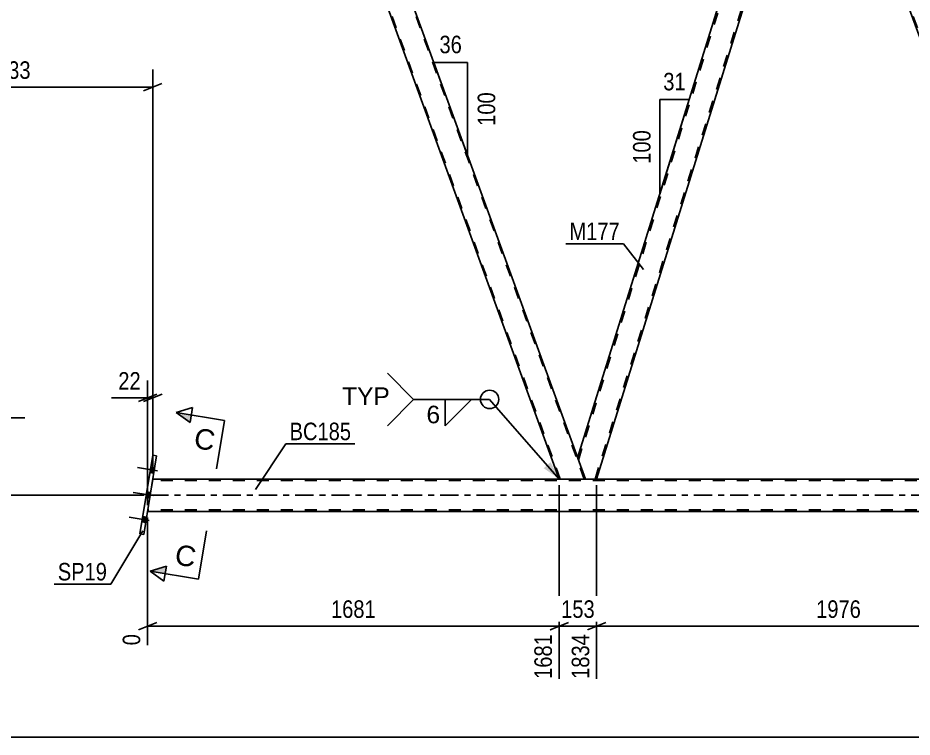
# Model space of a CAD drawing. Header units: millimetres. Extents: x -74 to 767, y -429 to 165.
# Drawn here: x 25.2 to 171.2, y -165.4 to -47.9 of the extents above; entities that cross this region are included whole.
import ezdxf

# ---------------------------------------------------------------- set-up
doc = ezdxf.new("R2010")
doc.units = ezdxf.units.MM
doc.linetypes.add('DXK_LINE_DOT2', pattern=[3.9198, 1.9599, -1.9599])
doc.linetypes.add('DXK_LINE_DOT3', pattern=[5.9187, 2.979, -0.9799, 0.9799, -0.9799])
doc.styles.add('Arial', font='ARIAL.TTF', dxfattribs={"height": 0.2})
doc.styles.add('Arial Narrow', font='ARIALN.TTF', dxfattribs={"height": 0.2})

# ---------------------------------------------------------------- blocks, each defined once
blk = doc.blocks.new('Part-814185593-3914 - 3674')
at = {"color": 7, "linetype": 'DXK_LINE_DOT2'}
for p, q in [((46.36, -128.5), (47.22, -123.22)), ((650.21, -123.46), (47.18, -123.46)), ((650.21, -128.26), (46.4, -128.26))]:
    blk.add_line(p, q, dxfattribs=at)
at = {"color": 2, "linetype": 'Continuous'}
for p, q in [((194.27, -123.22), (47.22, -123.22)), ((194.27, -128.5), (46.36, -128.5))]:
    blk.add_line(p, q, dxfattribs=at)
at = {"color": 7, "linetype": 'DXK_LINE_DOT3'}
blk.add_line((46.79, -125.86), (650.21, -125.86), dxfattribs=at)
blk = doc.blocks.new('Part-814185593-3823 - 3674')
at = {"color": 7, "linetype": 'DXK_LINE_DOT2'}
for p, q in [((69.48, -2), (69.5, -2)), ((73.53, -2), (69.48, -2)), ((69.48, -2), (69.62, -2.4)), ((113.77, -123.22), (69.65, -2)), ((117.69, -123.22), (73.57, -2)), ((117.86, -123.22), (116.61, -119.8)), ((117.86, -123.22), (113.6, -123.22))]:
    blk.add_line(p, q, dxfattribs=at)
at = {"color": 2, "linetype": 'Continuous'}
for p, q in [((113.6, -123.22), (69.62, -2.4)), ((73.53, -2), (73.49, -2)), ((73.74, -2), (73.53, -2)), ((116.61, -119.8), (73.74, -2))]:
    blk.add_line(p, q, dxfattribs=at)
blk = doc.blocks.new('Part-814185593-3859 - 3674')
at = {"color": 2, "linetype": 'Continuous'}
for p, q in [((47.21, -119.34), (45.11, -132.17)), ((45.74, -132.27), (47.84, -119.45)), ((47.84, -119.45), (47.21, -119.34)), ((45.74, -132.27), (45.11, -132.17))]:
    blk.add_line(p, q, dxfattribs=at)
blk = doc.blocks.new('Part-814185593-3896 - 3674')
at = {"color": 7, "linetype": 'DXK_LINE_DOT3'}
blk.add_line((204.28, -132.62), (153.32, 7.4), dxfattribs=at)
at = {"color": 2, "linetype": 'Continuous'}
for p, q in [((158.87, -2), (154.61, -2)), ((201.24, -118.4), (158.87, -2)), ((196.98, -118.4), (156.14, -6.2))]:
    blk.add_line(p, q, dxfattribs=at)
at = {"color": 7, "linetype": 'DXK_LINE_DOT2'}
for p, q in [((154.61, -2), (156.14, -6.2)), ((198.9, -123.22), (154.78, -2)), ((202.82, -123.22), (158.7, -2)), ((198.73, -123.22), (196.98, -118.4)), ((202.99, -123.22), (201.24, -118.4)), ((202.99, -123.22), (198.73, -123.22))]:
    blk.add_line(p, q, dxfattribs=at)
blk = doc.blocks.new('Part-814185593-3901 - 3674')
at = {"color": 2, "linetype": 'Continuous'}
for p, q in [((116.59, -119.75), (153.3, -2)), ((154.61, -2), (153.3, -2)), ((156.14, -6.2), (154.61, -2)), ((119.7, -123.22), (156.16, -6.25)), ((117.86, -123.22), (116.61, -119.8))]:
    blk.add_line(p, q, dxfattribs=at)
at = {"color": 7, "linetype": 'DXK_LINE_DOT2'}
for p, q in [((116.73, -120.12), (153.55, -2)), ((119.45, -123.22), (156.02, -5.88)), ((156.16, -6.25), (156.14, -6.2)), ((156.16, -6.25), (156.14, -6.2)), ((116.61, -119.8), (116.59, -119.75)), ((117.86, -123.22), (119.7, -123.22))]:
    blk.add_line(p, q, dxfattribs=at)
blk = doc.blocks.new('Bolt-814185593-3977 - 3674')
at = {"linetype": 'Continuous'}
for points in [[(46.89, -121.28), (46.75, -122.14), (47.38, -122.25), (47.52, -121.38)], [(46.89, -121.28), (46.75, -122.14), (47.38, -122.25), (47.52, -121.38)], [(46.89, -121.28), (46.75, -122.14), (47.38, -122.25), (47.52, -121.38)], [(46.23, -125.32), (46.09, -126.19), (46.72, -126.29), (46.86, -125.43)], [(46.23, -125.32), (46.09, -126.19), (46.72, -126.29), (46.86, -125.43)], [(45.57, -129.37), (45.42, -130.24), (46.05, -130.34), (46.2, -129.47)], [(45.57, -129.37), (45.42, -130.24), (46.05, -130.34), (46.2, -129.47)], [(45.57, -129.37), (45.42, -130.24), (46.05, -130.34), (46.2, -129.47)]]:
    blk.add_hatch(color=1, dxfattribs=at).paths.add_polyline_path(points)
at = {"color": 1, "linetype": 'Continuous'}
for p, q in [((47.97, -121.9), (44.69, -121.36)), ((47.97, -121.9), (44.69, -121.36)), ((47.97, -121.9), (44.69, -121.36)), ((47.38, -122.25), (46.75, -122.14)), ((47.38, -122.25), (46.75, -122.14)), ((47.38, -122.25), (46.75, -122.14)), ((47.52, -121.38), (46.89, -121.28)), ((47.52, -121.38), (46.89, -121.28)), ((47.52, -121.38), (46.89, -121.28)), ((47.3, -125.94), (44.03, -125.41)), ((47.3, -125.94), (44.03, -125.41)), ((46.86, -125.43), (46.23, -125.32)), ((46.86, -125.43), (46.23, -125.32)), ((46.72, -126.29), (46.09, -126.19)), ((46.72, -126.29), (46.09, -126.19)), ((46.64, -129.99), (43.36, -129.45)), ((46.64, -129.99), (43.36, -129.45)), ((46.64, -129.99), (43.36, -129.45)), ((46.2, -129.47), (45.57, -129.37)), ((46.2, -129.47), (45.57, -129.37)), ((46.2, -129.47), (45.57, -129.37)), ((46.05, -130.34), (45.42, -130.24)), ((46.05, -130.34), (45.42, -130.24)), ((46.05, -130.34), (45.42, -130.24))]:
    blk.add_line(p, q, dxfattribs=at)
blk = doc.blocks.new('StraightDimension-814185593-4522 - 3674')
at = {"color": 7, "linetype": 'Continuous'}
for p, q in [((119.7, -124.22), (119.7, -155.86)), ((198.73, -124.22), (198.73, -155.86)), ((121.2, -146.65), (118.2, -147.85)), ((119.7, -147.25), (198.73, -147.25)), ((197.23, -147.85), (200.23, -146.65))]:
    blk.add_line(p, q, dxfattribs=at)
at = {"color": 0}
blk.add_wipeout([(163.47, -146.5), (163.47, -142.3), (154.96, -142.3), (154.96, -146.5)], dxfattribs=at)
at = {"color": 3, "style": 'Arial Narrow'}
blk.add_text('1976', height=2.863, dxfattribs=at).set_placement((155.56, -145.9))
at = {"color": 0, "linetype": 'Continuous'}
blk.add_wipeout([(198.13, -147.95), (193.93, -147.95), (193.93, -156.46), (198.13, -156.46)], dxfattribs=at)
at = {"color": 3, "linetype": 'Continuous', "style": 'Arial Narrow'}
blk.add_text('3809', height=2.863, rotation=90.0002, dxfattribs=at).set_placement((197.53, -155.86))
blk = doc.blocks.new('AngleDimension-814185593-9794 - 3674')
at = {"color": 7, "linetype": 'Continuous'}
for p, q in [((130.01, -61.25), (134.83, -61.25)), ((130.01, -76.72), (134.83, -61.25)), ((130.01, -76.72), (130.01, -61.25)), ((133.06, -66.93), (134.83, -61.25))]:
    blk.add_line(p, q, dxfattribs=at)
at = {"color": 0}
for points in [[(134.84, -60.35), (134.84, -56.15), (129.99, -56.15), (129.99, -60.35)], [(129.11, -65.64), (124.91, -65.64), (124.91, -72.33), (129.11, -72.33)]]:
    blk.add_wipeout(points, dxfattribs=at)
at = {"color": 3, "style": 'Arial Narrow'}
blk.add_text('31', height=2.863, dxfattribs=at).set_placement((130.59, -59.75))
blk.add_text('100', height=2.863, rotation=90.0002, dxfattribs=at).set_placement((128.51, -71.73))
blk = doc.blocks.new('StraightDimension-814185593-9772 - 3674')
at = {"color": 7, "linetype": 'Continuous'}
for p, q in [((-26.33, -1.5), (-27.53, 1.5)), ((-1, 0), (-29.78, 0)), ((-26.93, -125.86), (-26.93, 0)), ((-27.53, -124.36), (-26.33, -127.36)), ((45.79, -125.86), (-29.78, -125.86))]:
    blk.add_line(p, q, dxfattribs=at)
at = {"color": 0}
blk.add_wipeout([(-27.68, -58.67), (-31.88, -58.67), (-31.88, -67.19), (-27.68, -67.19)], dxfattribs=at)
at = {"color": 3, "style": 'Arial Narrow'}
blk.add_text('3147', height=2.863, rotation=90.0002, dxfattribs=at).set_placement((-28.28, -66.59))
blk = doc.blocks.new('StraightDimension-814185593-4489 - 3674')
at = {"color": 7, "linetype": 'Continuous'}
for p, q in [((113.6, -124.22), (113.6, -155.86)), ((46.36, -129.5), (46.36, -150.38)), ((47.86, -146.65), (44.86, -147.85)), ((46.36, -147.25), (113.6, -147.25)), ((112.1, -147.85), (115.1, -146.65))]:
    blk.add_line(p, q, dxfattribs=at)
at = {"color": 0}
blk.add_wipeout([(84.23, -146.5), (84.23, -142.3), (75.72, -142.3), (75.72, -146.5)], dxfattribs=at)
at = {"color": 3, "style": 'Arial Narrow'}
blk.add_text('1681', height=2.863, dxfattribs=at).set_placement((76.32, -145.9))
at = {"color": 0, "linetype": 'Continuous'}
for points in [[(45.76, -147.95), (41.56, -147.95), (41.56, -150.98), (45.76, -150.98)], [(113, -147.95), (108.8, -147.95), (108.8, -156.46), (113, -156.46)]]:
    blk.add_wipeout(points, dxfattribs=at)
at = {"color": 3, "linetype": 'Continuous', "style": 'Arial Narrow'}
for s, height, p in [('0', 2.86, (45.16, -150.38)), ('1681', 2.863, (112.4, -155.86))]:
    blk.add_text(s, height=height, rotation=90.0002, dxfattribs=at).set_placement(p)
blk = doc.blocks.new('StraightDimension-814185593-4439 - 3674')
at = {"color": 7, "linetype": 'Continuous'}
for p, q in [((46.36, -127.5), (46.36, -107.13)), ((47.22, -122.22), (47.22, -107.13)), ((44.86, -110.58), (47.86, -109.38)), ((48.72, -109.38), (45.72, -110.58)), ((46.36, -109.98), (40.45, -109.98)), ((46.36, -109.98), (40.45, -109.98)), ((46.36, -109.98), (47.22, -109.98))]:
    blk.add_line(p, q, dxfattribs=at)
at = {"color": 0}
blk.add_wipeout([(45.83, -109.23), (45.83, -105.03), (40.98, -105.03), (40.98, -109.23)], dxfattribs=at)
at = {"color": 3, "style": 'Arial Narrow'}
blk.add_text('22', height=2.863, dxfattribs=at).set_placement((41.58, -108.63))
blk = doc.blocks.new('StraightDimension-814185593-4501 - 3674')
at = {"color": 7, "linetype": 'Continuous'}
for p, q in [((113.6, -124.22), (113.6, -155.86)), ((119.7, -124.22), (119.7, -155.86)), ((112.1, -147.85), (115.1, -146.65)), ((113.6, -147.25), (119.7, -147.25)), ((121.2, -146.65), (118.2, -147.85))]:
    blk.add_line(p, q, dxfattribs=at)
at = {"color": 0}
blk.add_wipeout([(119.99, -146.5), (119.99, -142.3), (113.31, -142.3), (113.31, -146.5)], dxfattribs=at)
at = {"color": 0, "linetype": 'Continuous'}
blk.add_wipeout([(119.1, -147.95), (114.9, -147.95), (114.9, -156.46), (119.1, -156.46)], dxfattribs=at)
at = {"color": 3, "style": 'Arial Narrow'}
blk.add_text('153', height=2.863, dxfattribs=at).set_placement((113.91, -145.9))
at = {"color": 3, "linetype": 'Continuous', "style": 'Arial Narrow'}
blk.add_text('1834', height=2.863, rotation=90.0002, dxfattribs=at).set_placement((118.5, -155.86))
blk = doc.blocks.new('StraightDimension-814185593-4713 - 3674')
at = {"color": 7, "linetype": 'Continuous'}
blk.add_line((-0.64, -165.37), (661.07, -165.37), dxfattribs=at)
blk = doc.blocks.new('StraightDimension-814185593-4987 - 3674')
at = {"color": 7, "linetype": 'Continuous'}
for p, q in [((0, -3), (0, -61.62)), ((47.21, -122.25), (47.21, -56.37)), ((1.5, -58.62), (-1.5, -59.82)), ((0, -59.22), (47.21, -59.22)), ((45.71, -59.82), (48.71, -58.62))]:
    blk.add_line(p, q, dxfattribs=at)
at = {"color": 0}
blk.add_wipeout([(27.86, -58.47), (27.86, -54.27), (19.35, -54.27), (19.35, -58.47)], dxfattribs=at)
at = {"color": 3, "style": 'Arial Narrow'}
blk.add_text('1433', height=2.863, dxfattribs=at).set_placement((19.95, -57.87))
blk = doc.blocks.new('AngleDimension-814185593-9780 - 3674')
at = {"color": 7, "linetype": 'Continuous'}
for p, q in [((97.69, -67.82), (93.09, -55.19)), ((98.64, -55.19), (93.09, -55.19)), ((98.64, -70.41), (93.09, -55.19)), ((98.64, -70.41), (98.64, -55.19))]:
    blk.add_line(p, q, dxfattribs=at)
at = {"color": 0}
for points in [[(98.29, -54.29), (98.29, -50.09), (93.44, -50.09), (93.44, -54.29)], [(103.74, -59.46), (99.54, -59.46), (99.54, -66.14), (103.74, -66.14)]]:
    blk.add_wipeout(points, dxfattribs=at)
at = {"color": 3, "style": 'Arial Narrow'}
blk.add_text('36', height=2.863, dxfattribs=at).set_placement((94.04, -53.69))
blk.add_text('100', height=2.863, rotation=90.0002, dxfattribs=at).set_placement((103.14, -65.54))
blk = doc.blocks.new('Mark-814185593-3910 - 3674')
at = {"color": 0}
blk.add_wipeout([(79.61, -116.88), (79.61, -113.88), (69.56, -113.88), (69.56, -116.88)], dxfattribs=at)
blk.add_wipeout([(79.61, -116.88), (79.61, -113.88), (69.56, -113.88), (69.56, -116.88)], dxfattribs=at)
at = {"color": 30, "linetype": 'Continuous'}
for p, q in [((63.97, -124.94), (68.96, -117.48)), ((68.96, -117.48), (80.21, -117.48))]:
    blk.add_line(p, q, dxfattribs=at)
at = {"color": 3, "style": 'Arial Narrow'}
blk.add_text('BC185', height=2.863, dxfattribs=at).set_placement((69.56, -116.88))
blk = doc.blocks.new('Mark-814185593-3855 - 3674')
at = {"color": 0}
blk.add_wipeout([(39.74, -139.79), (39.74, -136.79), (31.7, -136.79), (31.7, -139.79)], dxfattribs=at)
blk.add_wipeout([(39.74, -139.79), (39.74, -136.79), (31.7, -136.79), (31.7, -139.79)], dxfattribs=at)
at = {"color": 30, "linetype": 'Continuous'}
for p in [(45.61, -131.67), (31.1, -140.39)]:
    blk.add_line(p, (40.34, -140.39), dxfattribs=at)
at = {"color": 3, "style": 'Arial Narrow'}
blk.add_text('SP19', height=2.863, dxfattribs=at).set_placement((31.7, -139.79))
blk = doc.blocks.new('Mark-814185593-3897 - 3674')
at = {"color": 0}
blk.add_wipeout([(123.49, -84.21), (123.49, -81.21), (115.27, -81.21), (115.27, -84.21)], dxfattribs=at)
blk.add_wipeout([(123.49, -84.21), (123.49, -81.21), (115.27, -81.21), (115.27, -84.21)], dxfattribs=at)
at = {"color": 30, "linetype": 'Continuous'}
for p in [(114.67, -84.81), (127.38, -89)]:
    blk.add_line(p, (124.09, -84.81), dxfattribs=at)
at = {"color": 3, "style": 'Arial Narrow'}
blk.add_text('M177', height=2.863, dxfattribs=at).set_placement((115.27, -84.21))
blk = doc.blocks.new('WeldMark-814185593-5320 - 3674')
at = {"linetype": 'Continuous'}
blk.add_hatch(color=30, dxfattribs=at).paths.add_polyline_path([(112.19, -120.47), (113.6, -123.22), (111.06, -121.46)])
at = {"color": 3, "linetype": 'Continuous'}
for q in [(85.53, -105.93), (85.53, -114.51)]:
    blk.add_line((89.81, -110.22), q, dxfattribs=at)
at = {"color": 30, "linetype": 'Continuous'}
blk.add_line((113.6, -123.22), (102.23, -110.22), dxfattribs=at)
at = {"color": 3, "linetype": 'Continuous'}
for start, end in [(90, 270), (270, 90)]:
    blk.add_arc((102.23, -110.22), 1.5, start, end, dxfattribs=at)
at = {"color": 0}
blk.add_wipeout([(94.33, -114.32), (94.33, -110.92), (91.71, -110.92), (91.71, -114.32)], dxfattribs=at)
at = {"color": 30, "linetype": 'Continuous'}
blk.add_line((89.81, -110.22), (102.23, -110.22), dxfattribs=at)
at = {"color": 3, "linetype": 'Continuous'}
for p, q in [((94.99, -110.22), (99.28, -110.22)), ((99.28, -110.22), (94.99, -114.51)), ((94.99, -114.51), (94.99, -110.22))]:
    blk.add_line(p, q, dxfattribs=at)
at = {"color": 3, "style": 'Arial'}
blk.add_text('6', height=2.87, dxfattribs=at).set_placement((91.91, -114.12))
at = {"color": 0, "linetype": 'Continuous'}
blk.add_wipeout([(85.91, -111.12), (85.91, -108.12), (78.14, -108.12), (78.14, -111.12)], dxfattribs=at)
blk.add_wipeout([(85.91, -111.12), (85.91, -108.12), (78.14, -108.12), (78.14, -111.12)], dxfattribs=at)
at = {"color": 3, "linetype": 'Continuous', "style": 'Arial'}
blk.add_text('TYP', height=2.865, dxfattribs=at).set_placement((78.14, -111.12))
blk = doc.blocks.new('SectionMark-814185593-5299 - 3674')
at = {"color": 6, "linetype": 'Continuous'}
blk.add_line((18.33, -113.22), (26.33, -113.22), dxfattribs=at)
blk = doc.blocks.new('SectionMark-814185593-5301 - 3674')
at = {"linetype": 'Continuous'}
blk.add_hatch(color=6, dxfattribs=at).paths.add_polyline_path([(49.45, -137.45), (49.25, -138.68), (46.78, -138.28)])
at = {"color": 6, "linetype": 'Continuous'}
for p, q in [((51.03, -112.35), (53.7, -111.52)), ((58.93, -113.64), (51.03, -112.35)), ((46.78, -138.28), (49.45, -137.45)), ((49.04, -139.92), (46.78, -138.28)), ((49.45, -137.45), (49.04, -139.92))]:
    blk.add_line(p, q, dxfattribs=at)
at = {"color": 0, "linetype": 'Continuous'}
for points in [[(57.09, -118.66), (57.66, -115.21), (54.33, -114.66), (53.76, -118.12)], [(53.97, -137.69), (54.54, -134.23), (51.21, -133.69), (50.64, -137.14)]]:
    blk.add_wipeout(points, dxfattribs=at)
at = {"linetype": 'Continuous'}
blk.add_hatch(color=6, dxfattribs=at).paths.add_polyline_path([(53.5, -112.75), (53.3, -113.99), (51.03, -112.35)])
at = {"color": 6, "linetype": 'Continuous'}
for p, q in [((51.03, -112.35), (53.3, -113.99)), ((53.3, -113.99), (53.7, -111.52)), ((58.93, -113.64), (57.63, -121.54)), ((54.67, -139.57), (55.97, -131.68)), ((54.67, -139.57), (46.78, -138.28))]:
    blk.add_line(p, q, dxfattribs=at)
at = {"color": 3, "linetype": 'Continuous', "style": 'Arial'}
for p in [(53.76, -118.12), (50.64, -137.14)]:
    blk.add_text('C', height=3.34, rotation=-9.3163, dxfattribs=at).set_placement(p)

msp = doc.modelspace()

# ---------------------------------------------------------------- block references
for name in ['Part-814185593-3896 - 3674', 'Part-814185593-3823 - 3674', 'Part-814185593-3901 - 3674', 'Part-814185593-3859 - 3674', 'Bolt-814185593-3977 - 3674', 'Part-814185593-3914 - 3674']:
    msp.add_blockref(name, (0, 0))

# ---------------------------------------------------------------- next in the draw order: block references
for name in ['StraightDimension-814185593-9772 - 3674', 'AngleDimension-814185593-9794 - 3674', 'StraightDimension-814185593-4522 - 3674']:
    msp.add_blockref(name, (0, 0))

# ---------------------------------------------------------------- next in the draw order: block references
msp.add_blockref('StraightDimension-814185593-4489 - 3674', (0, 0))

# ---------------------------------------------------------------- next in the draw order: block references
for name in ['StraightDimension-814185593-4439 - 3674', 'StraightDimension-814185593-4501 - 3674']:
    msp.add_blockref(name, (0, 0))

# ---------------------------------------------------------------- next in the draw order: block references
msp.add_blockref('StraightDimension-814185593-4713 - 3674', (0, 0))

# ---------------------------------------------------------------- next in the draw order: block references
for name in ['StraightDimension-814185593-4987 - 3674', 'AngleDimension-814185593-9780 - 3674', 'Mark-814185593-3897 - 3674', 'Mark-814185593-3910 - 3674', 'Mark-814185593-3855 - 3674']:
    msp.add_blockref(name, (0, 0))

# ---------------------------------------------------------------- next in the draw order: block references
msp.add_blockref('WeldMark-814185593-5320 - 3674', (0, 0))

# ---------------------------------------------------------------- next in the draw order: block references
msp.add_blockref('SectionMark-814185593-5299 - 3674', (0, 0))

# ---------------------------------------------------------------- next in the draw order: block references
msp.add_blockref('SectionMark-814185593-5301 - 3674', (0, 0))

doc.saveas('drawing.dxf')
